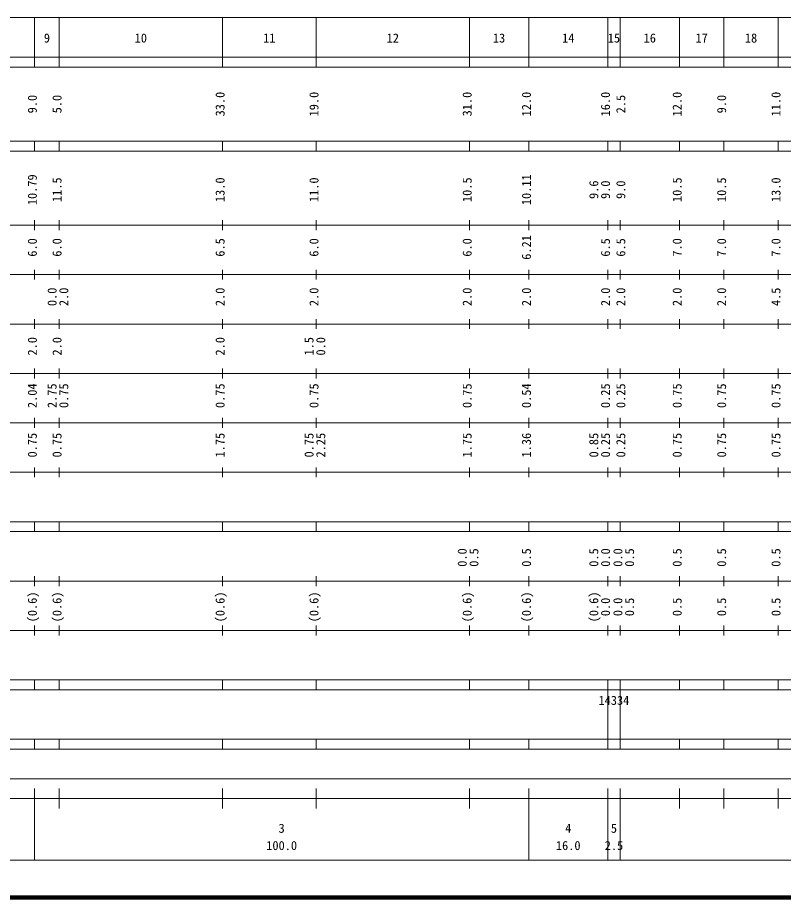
# Model space of a CAD drawing. Units: millimetres on the paper, enlarged 1000 times. Extents: x 40000 to 680000, y 20000 to 380000.
# Drawn here: x 264560 to 419546, y 20000 to 198000 of the extents above; entities that cross this region are included whole.
import ezdxf
from ezdxf.enums import TextEntityAlignment as Align

# ---------------------------------------------------------------- set-up
doc = ezdxf.new("R2010")
doc.units = ezdxf.units.MM
doc.header["$LTSCALE"] = 1000
doc.layers.add('M-TTL', color=2, linetype='Continuous', lineweight=140)
doc.layers.add('M-TTL-BAND', color=7, linetype='Continuous', lineweight=13)
doc.styles.add('ＭＳ ゴシック', font='')
doc.styles.get('ＭＳ ゴシック').set_extended_font_data('MS Gothic')

msp = doc.modelspace()

# ---------------------------------------------------------------- linework, layer by layer
at = {"layer": 'M-TTL'}
msp.add_line((40000, 20000), (680000, 20000), dxfattribs=at)
at = {"layer": 'M-TTL-BAND'}
for p, q in [((68000, 198000), (579000, 198000)), ((268000, 188000), (268000, 198000)), ((273000, 188000), (273000, 198000)), ((306000, 188000), (306000, 198000)), ((325000, 188000), (325000, 198000)), ((356000, 188000), (356000, 198000)), ((368000, 188000), (368000, 198000)), ((384000, 188000), (384000, 198000)), ((386500, 188000), (386500, 198000)), ((398500, 188000), (398500, 198000)), ((407500, 188000), (407500, 198000)), ((418500, 188000), (418500, 198000)), ((40000, 190000), (579000, 190000)), ((40000, 188000), (579000, 188000)), ((40000, 173000), (579000, 173000)), ((268000, 171000), (268000, 173000)), ((273000, 171000), (273000, 173000)), ((306000, 171000), (306000, 173000)), ((325000, 171000), (325000, 173000)), ((356000, 171000), (356000, 173000)), ((368000, 171000), (368000, 173000)), ((384000, 171000), (384000, 173000)), ((386500, 171000), (386500, 173000)), ((398500, 171000), (398500, 173000)), ((407500, 171000), (407500, 173000)), ((418500, 171000), (418500, 173000)), ((40000, 171000), (579000, 171000)), ((268000, 155000), (268000, 157000)), ((273000, 155000), (273000, 157000)), ((306000, 155000), (306000, 157000)), ((325000, 155000), (325000, 157000)), ((356000, 155000), (356000, 157000)), ((368000, 155000), (368000, 157000)), ((384000, 155000), (384000, 157000)), ((386500, 155000), (386500, 157000)), ((398500, 155000), (398500, 157000)), ((407500, 155000), (407500, 157000)), ((418500, 155000), (418500, 157000)), ((40000, 156000), (579000, 156000)), ((46000, 146000), (579000, 146000)), ((268000, 145000), (268000, 147000)), ((273000, 145000), (273000, 147000)), ((306000, 145000), (306000, 147000)), ((325000, 145000), (325000, 147000)), ((356000, 145000), (356000, 147000)), ((368000, 145000), (368000, 147000)), ((384000, 145000), (384000, 147000)), ((386500, 145000), (386500, 147000)), ((398500, 145000), (398500, 147000)), ((407500, 145000), (407500, 147000)), ((418500, 145000), (418500, 147000)), ((52000, 136000), (579000, 136000)), ((268000, 135000), (268000, 137000)), ((273000, 135000), (273000, 137000)), ((306000, 135000), (306000, 137000)), ((325000, 135000), (325000, 137000)), ((356000, 135000), (356000, 137000)), ((368000, 135000), (368000, 137000)), ((384000, 135000), (384000, 137000)), ((386500, 135000), (386500, 137000)), ((398500, 135000), (398500, 137000)), ((407500, 135000), (407500, 137000)), ((418500, 135000), (418500, 137000)), ((268000, 125000), (268000, 127000)), ((273000, 125000), (273000, 127000)), ((306000, 125000), (306000, 127000)), ((325000, 125000), (325000, 127000)), ((356000, 125000), (356000, 127000)), ((368000, 125000), (368000, 127000)), ((384000, 125000), (384000, 127000)), ((386500, 125000), (386500, 127000)), ((398500, 125000), (398500, 127000)), ((407500, 125000), (407500, 127000)), ((418500, 125000), (418500, 127000)), ((46000, 126000), (579000, 126000)), ((52000, 116000), (579000, 116000)), ((268000, 115000), (268000, 117000)), ((273000, 115000), (273000, 117000)), ((306000, 115000), (306000, 117000)), ((325000, 115000), (325000, 117000)), ((356000, 115000), (356000, 117000)), ((368000, 115000), (368000, 117000)), ((384000, 115000), (384000, 117000)), ((386500, 115000), (386500, 117000)), ((398500, 115000), (398500, 117000)), ((407500, 115000), (407500, 117000)), ((418500, 115000), (418500, 117000)), ((268000, 105000), (268000, 107000)), ((273000, 105000), (273000, 107000)), ((306000, 105000), (306000, 107000)), ((325000, 105000), (325000, 107000)), ((356000, 105000), (356000, 107000)), ((368000, 105000), (368000, 107000)), ((384000, 105000), (384000, 107000)), ((386500, 105000), (386500, 107000)), ((398500, 105000), (398500, 107000)), ((407500, 105000), (407500, 107000)), ((418500, 105000), (418500, 107000)), ((46000, 106000), (579000, 106000)), ((40000, 96000), (579000, 96000)), ((268000, 94000), (268000, 96000)), ((273000, 94000), (273000, 96000)), ((306000, 94000), (306000, 96000)), ((325000, 94000), (325000, 96000)), ((356000, 94000), (356000, 96000)), ((368000, 94000), (368000, 96000)), ((384000, 94000), (384000, 96000)), ((386500, 94000), (386500, 96000)), ((398500, 94000), (398500, 96000)), ((407500, 94000), (407500, 96000)), ((418500, 94000), (418500, 96000)), ((40000, 94000), (579000, 94000)), ((49000, 84000), (579000, 84000)), ((268000, 83000), (268000, 85000)), ((273000, 83000), (273000, 85000)), ((306000, 83000), (306000, 85000)), ((325000, 83000), (325000, 85000)), ((356000, 83000), (356000, 85000)), ((368000, 83000), (368000, 85000)), ((384000, 83000), (384000, 85000)), ((386500, 83000), (386500, 85000)), ((398500, 83000), (398500, 85000)), ((407500, 83000), (407500, 85000)), ((418500, 83000), (418500, 85000)), ((268000, 73000), (268000, 75000)), ((273000, 73000), (273000, 75000)), ((306000, 73000), (306000, 75000)), ((325000, 73000), (325000, 75000)), ((356000, 73000), (356000, 75000)), ((368000, 73000), (368000, 75000)), ((384000, 73000), (384000, 75000)), ((386500, 73000), (386500, 75000)), ((398500, 73000), (398500, 75000)), ((407500, 73000), (407500, 75000)), ((418500, 73000), (418500, 75000)), ((40000, 74000), (579000, 74000)), ((40000, 64000), (579000, 64000)), ((268000, 62000), (268000, 64000)), ((273000, 62000), (273000, 64000)), ((306000, 62000), (306000, 64000)), ((325000, 62000), (325000, 64000)), ((356000, 62000), (356000, 64000)), ((368000, 62000), (368000, 64000)), ((384000, 62000), (384000, 64000)), ((386500, 62000), (386500, 64000)), ((398500, 62000), (398500, 64000)), ((407500, 62000), (407500, 64000)), ((418500, 62000), (418500, 64000)), ((40000, 62000), (579000, 62000)), ((384000, 52000), (384000, 62000)), ((386500, 52000), (386500, 62000)), ((40000, 52000), (579000, 52000)), ((268000, 50000), (268000, 52000)), ((273000, 50000), (273000, 52000)), ((306000, 50000), (306000, 52000)), ((325000, 50000), (325000, 52000)), ((356000, 50000), (356000, 52000)), ((368000, 50000), (368000, 52000)), ((384000, 50000), (384000, 52000)), ((386500, 50000), (386500, 52000)), ((398500, 50000), (398500, 52000)), ((407500, 50000), (407500, 52000)), ((418500, 50000), (418500, 52000)), ((40000, 50000), (579000, 50000)), ((71000, 44000), (565000, 44000)), ((268000, 27500), (268000, 42000)), ((273000, 38000), (273000, 42000)), ((306000, 38000), (306000, 42000)), ((325000, 38000), (325000, 42000)), ((356000, 38000), (356000, 42000)), ((368000, 27500), (368000, 42000)), ((384000, 27500), (384000, 42000)), ((386500, 27500), (386500, 42000)), ((398500, 38000), (398500, 42000)), ((407500, 38000), (407500, 42000)), ((418500, 38000), (418500, 42000)), ((40000, 40000), (579000, 40000)), ((68000, 27500), (579000, 27500))]:
    msp.add_line(p, q, dxfattribs=at)

# ---------------------------------------------------------------- texts
at = {"layer": 'M-TTL-BAND', "style": 'ＭＳ ゴシック'}
for s, p in [('9', (270500, 192405)), ('10', (289500, 192405)), ('11', (315500, 192405)), ('12', (340500, 192405)), ('13', (362000, 192405)), ('14', (376000, 192405)), ('15', (385250, 192405)), ('16', (392500, 192405)), ('17', (403000, 192405)), ('18', (413000, 192405)), ('3', (318000, 32523)), ('4', (376000, 32523)), ('5', (385250, 32523)), ('100.0', (318000, 29033)), ('16.0', (376000, 29033)), ('2.5', (385250, 29033))]:
    msp.add_text(s, height=1833, dxfattribs=at).set_placement(p, align=Align.BOTTOM_CENTER)
for s, p in [('9.0', (269000, 180500)), ('5.0', (274000, 180500)), ('33.0', (307000, 180500)), ('19.0', (326000, 180500)), ('31.0', (357000, 180500)), ('12.0', (369000, 180500)), ('16.0', (385000, 180500)), ('2.5', (388100, 180500)), ('12.0', (399500, 180500)), ('9.0', (408500, 180500)), ('11.0', (419500, 180500)), ('10.79', (269000, 163174)), ('10.11', (369000, 163174)), ('11.5', (274000, 163174)), ('13.0', (307000, 163174)), ('11.0', (326000, 163174)), ('10.5', (357000, 163174)), ('9.6', (382630, 163174)), ('9.0', (385000, 163174)), ('9.0', (388100, 163174)), ('10.5', (399500, 163174)), ('10.5', (408500, 163174)), ('13.0', (419500, 163174)), ('6.0', (269000, 151500)), ('6.0', (274000, 151500)), ('6.5', (307000, 151500)), ('6.0', (326000, 151500)), ('6.0', (357000, 151500)), ('6.21', (369000, 151500)), ('6.5', (385000, 151500)), ('6.5', (388100, 151500)), ('7.0', (399500, 151500)), ('7.0', (408500, 151500)), ('7.0', (419500, 151500)), ('0.0', (273000, 141500)), ('2.0', (275370, 141500)), ('2.0', (307000, 141500)), ('2.0', (326000, 141500)), ('2.0', (357000, 141500)), ('2.0', (369000, 141500)), ('2.0', (385000, 141500)), ('2.0', (388100, 141500)), ('2.0', (399500, 141500)), ('2.0', (408500, 141500)), ('4.5', (419500, 141500)), ('2.0', (269000, 131500)), ('2.0', (274000, 131500)), ('2.0', (307000, 131500)), ('1.5', (325000, 131500)), ('0.0', (327370, 131500)), ('2.04', (269000, 121500)), ('2.75', (273000, 121500)), ('0.75', (275370, 121500)), ('0.75', (307000, 121500)), ('0.75', (326000, 121500)), ('0.75', (357000, 121500)), ('0.54', (369000, 121500)), ('0.25', (385000, 121500)), ('0.25', (388100, 121500)), ('0.75', (399500, 121500)), ('0.75', (408500, 121500)), ('0.75', (419500, 121500)), ('0.75', (269000, 111500)), ('0.75', (274000, 111500)), ('1.75', (307000, 111500)), ('0.75', (325000, 111500)), ('2.25', (327370, 111500)), ('1.75', (357000, 111500)), ('1.36', (369000, 111500)), ('0.85', (382630, 111500)), ('0.25', (385000, 111500)), ('0.25', (388100, 111500)), ('0.75', (399500, 111500)), ('0.75', (408500, 111500)), ('0.75', (419500, 111500)), ('0.0', (356000, 88764)), ('0.5', (358370, 88764)), ('0.5', (369000, 88764)), ('0.5', (382630, 88764)), ('0.0', (385000, 88764)), ('0.0', (387500, 88764)), ('0.5', (389870, 88764)), ('0.5', (399500, 88764)), ('0.5', (408500, 88764)), ('0.5', (419500, 88764)), ('(0.6)', (269000, 78764)), ('(0.6)', (274000, 78764)), ('(0.6)', (307000, 78764)), ('(0.6)', (326000, 78764)), ('(0.6)', (357000, 78764)), ('(0.6)', (369000, 78764)), ('(0.6)', (382630, 78764)), ('0.0', (385000, 78764)), ('0.0', (387500, 78764)), ('0.5', (389870, 78764)), ('0.5', (399500, 78764)), ('0.5', (408500, 78764)), ('0.5', (419500, 78764))]:
    msp.add_text(s, height=1833, rotation=90, dxfattribs=at).set_placement(p, align=Align.BOTTOM_CENTER)
msp.add_text('14334', height=1833, dxfattribs=at).set_placement((382125, 58405), align=Align.BOTTOM_LEFT)

doc.saveas('drawing.dxf')
